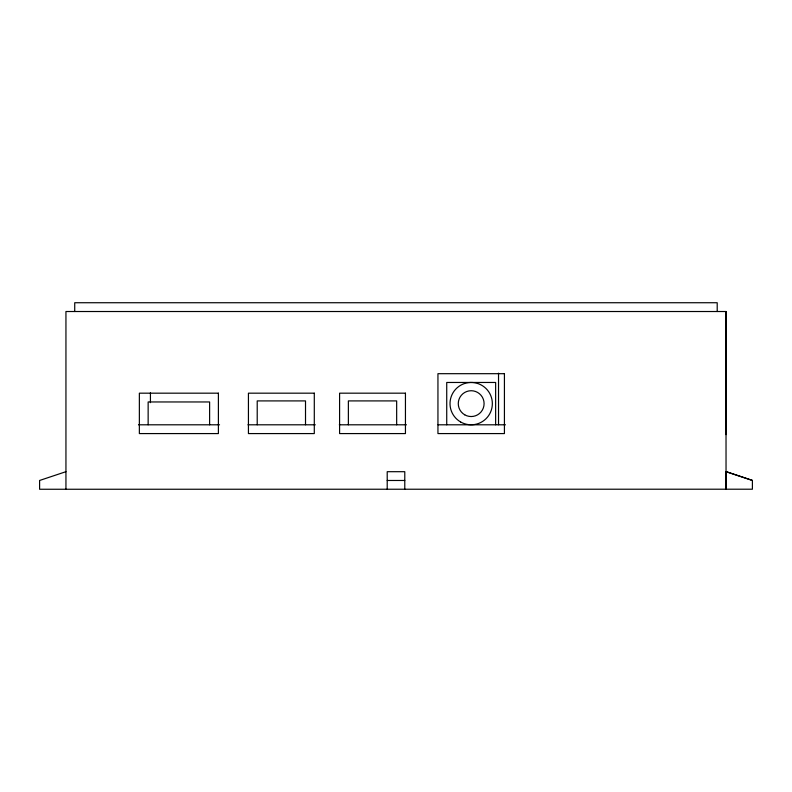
<?xml version="1.0" encoding="UTF-8"?>
<svg xmlns="http://www.w3.org/2000/svg" width="792" height="792" viewBox="0 0 792 792"><rect width="100%" height="100%" fill="white"/><g stroke="black" fill="none" stroke-linecap="round" stroke-linejoin="round"><path stroke-width="1.19" d="M387.209 489.258L387.209 471.695L404.781 471.695L404.781 489.258M65.944 471.685L39.6 480.467L39.6 489.258L752.4 489.208L752.4 480.427L726.056 471.646L726.046 489.268L725.987 311.513L65.944 311.513L65.944 489.258M138.491 424.799L219.552 424.799M247.945 424.799L315.305 424.799M339.293 424.799L406.435 424.799M438.045 424.799L505.464 424.799M387.209 480.477L404.781 480.477M726.056 471.646L752.4 480.427M725.987 311.513L725.987 434.63M717.206 311.513L717.206 302.732L74.725 302.732L74.725 311.513M498.534 373.161L498.534 424.799M495.634 424.799L495.634 382.467L446.728 382.467L446.728 424.799M396.663 424.799L396.663 400.91L348.371 400.91L348.371 424.799M305.514 424.799L305.514 400.91L257.212 400.91L257.212 424.799M209.613 424.799L209.613 401.96L148.144 401.96L148.144 424.799M150.43 392.832L150.43 402.663M504.425 373.685L437.946 373.685L437.946 433.58L504.425 433.58L504.425 373.685M218.394 393.178L139.362 393.178L139.362 433.58L218.394 433.58L218.394 393.178M314.295 393.178L248.431 393.178L248.431 433.58L314.295 433.58L314.295 393.178M405.445 393.178L339.59 393.178L339.59 433.58L405.445 433.58L405.445 393.178M464.726 414.81A12.91 12.91 0 0 0 484.09 403.633A12.91 12.91 0 0 0 464.726 392.456A12.91 12.91 0 0 0 464.726 414.81M460.597 421.958A21.166 21.166 0 0 0 492.347 403.633A21.166 21.166 0 0 0 460.597 385.298A21.166 21.166 0 0 0 460.597 421.958"/></g></svg>
